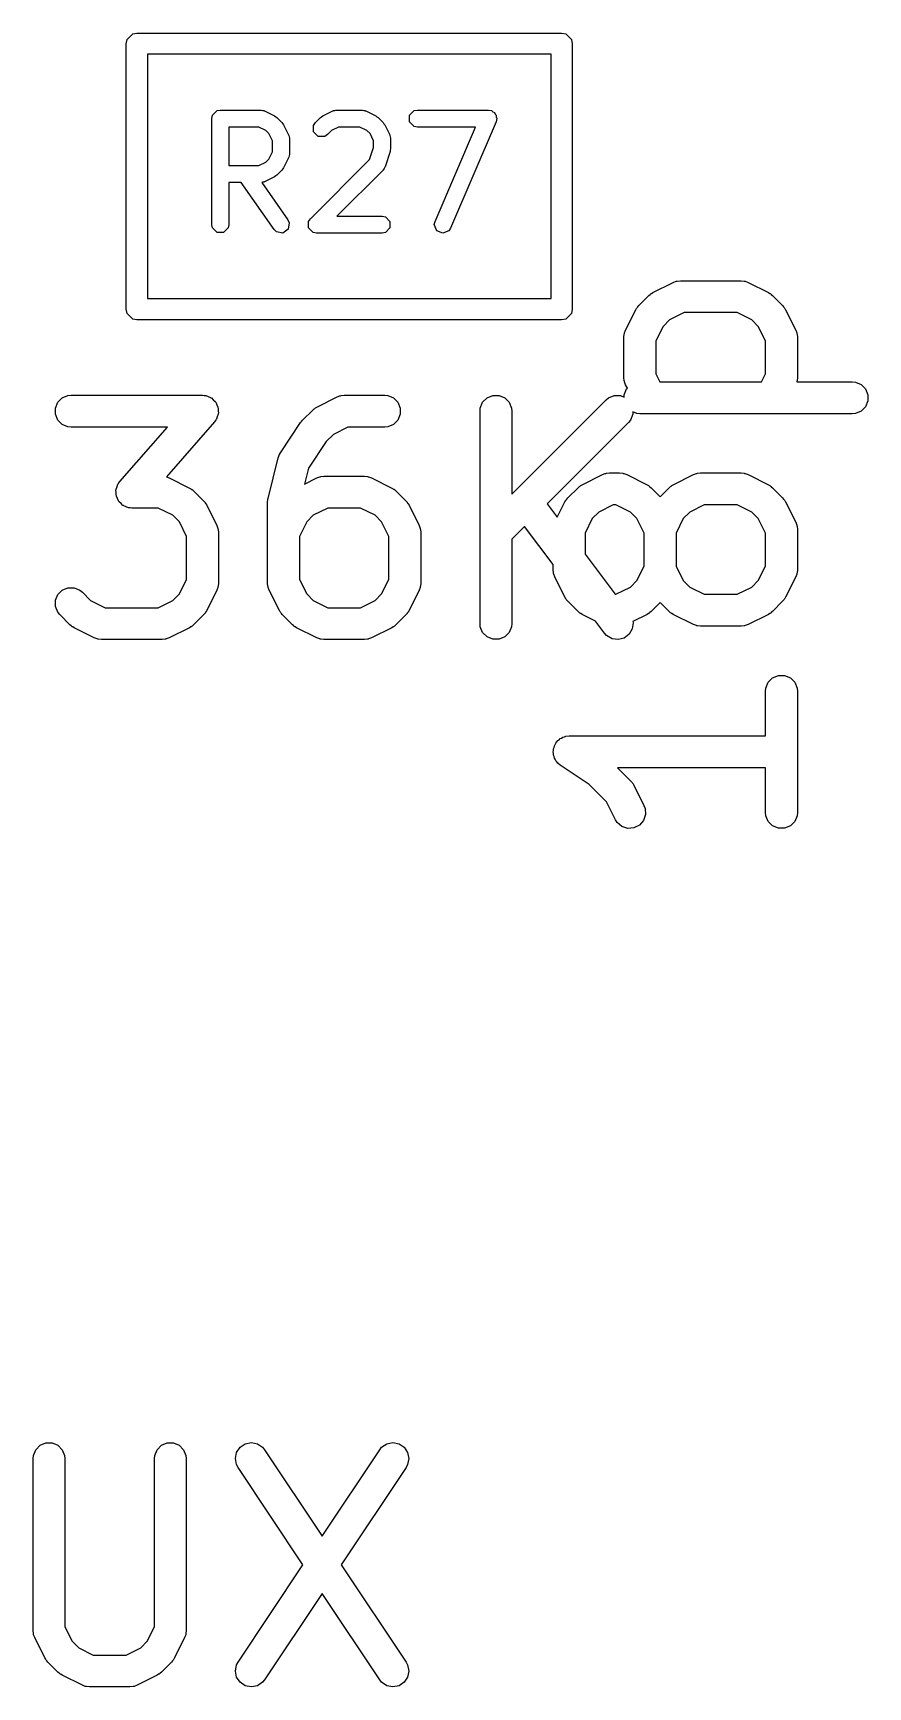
# Model space of a CAD drawing. Extents: x 0.58 to 7.69, y -5.21 to -0.56.
# Drawn here: x 2.3312 to 2.4859, y -2.1689 to -1.8624 of the extents above; entities that cross this region are included whole.
import ezdxf

# ---------------------------------------------------------------- set-up
doc = ezdxf.new("R2010")
doc.units = 0
doc.header["$MEASUREMENT"] = 0
doc.layers.add('BLACK', color=7, linetype='CONTINUOUS')

msp = doc.modelspace()

# ---------------------------------------------------------------- linework, layer by layer
at = {"layer": 'BLACK', "linetype": 'CONTINUOUS'}
for p, q in [((2.34858, -1.86362), (2.34964, -1.86255)), ((2.34964, -1.86255), (2.35039, -1.8624)), ((2.35039, -1.8624), (2.42913, -1.8624)), ((2.42913, -1.8624), (2.42989, -1.86255)), ((2.42989, -1.86255), (2.43095, -1.86362)), ((2.34843, -1.86437), (2.34858, -1.86362)), ((2.34843, -1.91358), (2.34843, -1.86437)), ((2.35236, -1.86634), (2.35236, -1.91161)), ((2.42717, -1.86634), (2.35236, -1.86634)), ((2.42717, -1.91161), (2.42717, -1.86634)), ((2.43095, -1.86362), (2.4311, -1.86437)), ((2.4311, -1.86437), (2.4311, -1.91358)), ((2.36429, -1.87823), (2.36441, -1.87763)), ((2.36429, -1.89792), (2.36429, -1.87823)), ((2.36441, -1.87763), (2.36526, -1.87678)), ((2.36526, -1.87678), (2.36586, -1.87666)), ((2.36586, -1.87666), (2.37336, -1.87666)), ((2.37336, -1.87666), (2.37344, -1.87667)), ((2.37344, -1.87667), (2.37347, -1.87666)), ((2.37347, -1.87666), (2.37371, -1.87673)), ((2.37371, -1.87673), (2.37396, -1.87678)), ((2.37396, -1.87678), (2.37399, -1.8768)), ((2.37399, -1.8768), (2.37406, -1.87683)), ((2.37406, -1.87683), (2.37594, -1.87776)), ((2.37594, -1.87776), (2.37614, -1.87792)), ((2.37614, -1.87792), (2.37635, -1.87806)), ((2.37635, -1.87806), (2.37729, -1.879)), ((2.38349, -1.879), (2.38443, -1.87806)), ((2.38443, -1.87806), (2.38464, -1.87792)), ((2.38464, -1.87792), (2.38484, -1.87776)), ((2.38484, -1.87776), (2.38672, -1.87683)), ((2.38672, -1.87683), (2.38679, -1.8768)), ((2.38679, -1.8768), (2.38682, -1.87678)), ((2.38682, -1.87678), (2.38707, -1.87673)), ((2.38707, -1.87673), (2.38731, -1.87666)), ((2.38731, -1.87666), (2.38734, -1.87667)), ((2.38734, -1.87667), (2.38742, -1.87666)), ((2.38742, -1.87666), (2.39211, -1.87666)), ((2.39211, -1.87666), (2.39218, -1.87667)), ((2.39218, -1.87667), (2.39222, -1.87666)), ((2.39222, -1.87666), (2.39246, -1.87673)), ((2.39246, -1.87673), (2.39271, -1.87678)), ((2.39271, -1.87678), (2.39274, -1.8768)), ((2.39274, -1.8768), (2.39281, -1.87683)), ((2.39281, -1.87683), (2.39469, -1.87776)), ((2.39469, -1.87776), (2.39489, -1.87792)), ((2.39489, -1.87792), (2.3951, -1.87806)), ((2.3951, -1.87806), (2.39603, -1.879)), ((2.40096, -1.87763), (2.40182, -1.87678)), ((2.40096, -1.87884), (2.40096, -1.87763)), ((2.40182, -1.87678), (2.40242, -1.87666)), ((2.40242, -1.87666), (2.41554, -1.87666)), ((2.41554, -1.87666), (2.41555, -1.87666)), ((2.41555, -1.87666), (2.41556, -1.87666)), ((2.41556, -1.87666), (2.41558, -1.87667)), ((2.41558, -1.87667), (2.41614, -1.87678)), ((2.41614, -1.87678), (2.41637, -1.87701)), ((2.41637, -1.87701), (2.41667, -1.87713)), ((2.41667, -1.87713), (2.41678, -1.87742)), ((2.41678, -1.87742), (2.417, -1.87763)), ((2.417, -1.87763), (2.417, -1.87795)), ((2.417, -1.87795), (2.41712, -1.87825)), ((2.41712, -1.87825), (2.417, -1.87882)), ((2.37299, -1.87981), (2.36744, -1.87981)), ((2.36744, -1.87981), (2.36744, -1.88697)), ((2.3743, -1.88047), (2.37299, -1.87981)), ((2.37488, -1.88104), (2.3743, -1.88047)), ((2.37553, -1.88236), (2.37488, -1.88104)), ((2.37729, -1.879), (2.37743, -1.87921)), ((2.37743, -1.87921), (2.37758, -1.8794)), ((2.37758, -1.8794), (2.37852, -1.88128)), ((2.37852, -1.88128), (2.37854, -1.88136)), ((2.37854, -1.88136), (2.37856, -1.88138)), ((2.37856, -1.88138), (2.37861, -1.88163)), ((2.37861, -1.88163), (2.37868, -1.88187)), ((2.38315, -1.87951), (2.38349, -1.879)), ((2.38315, -1.88071), (2.38315, -1.87951)), ((2.38401, -1.88156), (2.38315, -1.88071)), ((2.38521, -1.88156), (2.38401, -1.88156)), ((2.38572, -1.88122), (2.38521, -1.88156)), ((2.38648, -1.88047), (2.38572, -1.88122)), ((2.38779, -1.87981), (2.38648, -1.88047)), ((2.39174, -1.87981), (2.38779, -1.87981)), ((2.39305, -1.88047), (2.39174, -1.87981)), ((2.39363, -1.88104), (2.39305, -1.88047)), ((2.39428, -1.88236), (2.39363, -1.88104)), ((2.39603, -1.879), (2.39617, -1.87921)), ((2.39617, -1.87921), (2.39633, -1.8794)), ((2.39633, -1.8794), (2.39727, -1.88128)), ((2.39727, -1.88128), (2.39729, -1.88136)), ((2.39729, -1.88136), (2.39731, -1.88138)), ((2.39731, -1.88138), (2.39736, -1.88163)), ((2.39736, -1.88163), (2.39743, -1.88187)), ((2.40182, -1.87969), (2.40096, -1.87884)), ((2.40242, -1.87981), (2.40182, -1.87969)), ((2.41315, -1.87981), (2.40242, -1.87981)), ((2.40566, -1.8973), (2.41315, -1.87981)), ((2.41699, -1.87885), (2.40855, -1.89854)), ((2.417, -1.87884), (2.41699, -1.87884)), ((2.41699, -1.87884), (2.41699, -1.87885)), ((2.417, -1.87882), (2.417, -1.87884)), ((2.37488, -1.88574), (2.37553, -1.88442)), ((2.37553, -1.88442), (2.37553, -1.88236)), ((2.37868, -1.88187), (2.37867, -1.88191)), ((2.37867, -1.88191), (2.37868, -1.88198)), ((2.37868, -1.8848), (2.37867, -1.88487)), ((2.37867, -1.88487), (2.37868, -1.88491)), ((2.37868, -1.88198), (2.37868, -1.8848)), ((2.39354, -1.88582), (2.39428, -1.8836)), ((2.39428, -1.8836), (2.39428, -1.88236)), ((2.39735, -1.88436), (2.39641, -1.88717)), ((2.39738, -1.88411), (2.39735, -1.88436)), ((2.39743, -1.88386), (2.39738, -1.88411)), ((2.39743, -1.88187), (2.39742, -1.88191)), ((2.39742, -1.88191), (2.39743, -1.88198)), ((2.39743, -1.88198), (2.39743, -1.88386)), ((2.36744, -1.88697), (2.37299, -1.88697)), ((2.37299, -1.88697), (2.3743, -1.88631)), ((2.3743, -1.88631), (2.37488, -1.88574)), ((2.37729, -1.88778), (2.37635, -1.88872)), ((2.37743, -1.88757), (2.37729, -1.88778)), ((2.37758, -1.88737), (2.37743, -1.88757)), ((2.37852, -1.8855), (2.37758, -1.88737)), ((2.37854, -1.88542), (2.37852, -1.8855)), ((2.37856, -1.8854), (2.37854, -1.88542)), ((2.37861, -1.88515), (2.37856, -1.8854)), ((2.37868, -1.88491), (2.37861, -1.88515)), ((2.38256, -1.89681), (2.39354, -1.88582)), ((2.39603, -1.88778), (2.38747, -1.89634)), ((2.39608, -1.88772), (2.39603, -1.88778)), ((2.39611, -1.8877), (2.39608, -1.88772)), ((2.39623, -1.88748), (2.39611, -1.8877)), ((2.39637, -1.88727), (2.39623, -1.88748)), ((2.39641, -1.88717), (2.39637, -1.88724)), ((2.39637, -1.88724), (2.39637, -1.88727)), ((2.36973, -1.89012), (2.36744, -1.89012)), ((2.36744, -1.89012), (2.36744, -1.89792)), ((2.37582, -1.89882), (2.36973, -1.89012)), ((2.37371, -1.89005), (2.37355, -1.89009)), ((2.37355, -1.89009), (2.3784, -1.89702)), ((2.37396, -1.89), (2.37371, -1.89005)), ((2.37399, -1.88997), (2.37396, -1.89)), ((2.37406, -1.88995), (2.37399, -1.88997)), ((2.37594, -1.88902), (2.37406, -1.88995)), ((2.37614, -1.88886), (2.37594, -1.88902)), ((2.37635, -1.88872), (2.37614, -1.88886)), ((2.3784, -1.89702), (2.37865, -1.89758)), ((2.38222, -1.89732), (2.38256, -1.89681)), ((2.38747, -1.89634), (2.39586, -1.89634)), ((2.39586, -1.89634), (2.39646, -1.89646)), ((2.39646, -1.89646), (2.39731, -1.89732)), ((2.36441, -1.89852), (2.36429, -1.89792)), ((2.36526, -1.89937), (2.36441, -1.89852)), ((2.36646, -1.89937), (2.36526, -1.89937)), ((2.36732, -1.89852), (2.36646, -1.89937)), ((2.36744, -1.89792), (2.36732, -1.89852)), ((2.37626, -1.89925), (2.37582, -1.89882)), ((2.37745, -1.89946), (2.37626, -1.89925)), ((2.37844, -1.89877), (2.37745, -1.89946)), ((2.37865, -1.89758), (2.37844, -1.89877)), ((2.38222, -1.89852), (2.38222, -1.89732)), ((2.38307, -1.89937), (2.38222, -1.89852)), ((2.38367, -1.89949), (2.38307, -1.89937)), ((2.39586, -1.89949), (2.38367, -1.89949)), ((2.39646, -1.89937), (2.39586, -1.89949)), ((2.39731, -1.89852), (2.39646, -1.89937)), ((2.39731, -1.89732), (2.39731, -1.89852)), ((2.40553, -1.8979), (2.40566, -1.8973)), ((2.40598, -1.89902), (2.40553, -1.8979)), ((2.40709, -1.89949), (2.40598, -1.89902)), ((2.40821, -1.89905), (2.40709, -1.89949)), ((2.40855, -1.89854), (2.40821, -1.89905)), ((2.44606, -1.91048), (2.44981, -1.90861)), ((2.44981, -1.90861), (2.45035, -1.9084)), ((2.45035, -1.9084), (2.45045, -1.90839)), ((2.45045, -1.90839), (2.45055, -1.90835)), ((2.45055, -1.90835), (2.45113, -1.9083)), ((2.45113, -1.9083), (2.46238, -1.9083)), ((2.46238, -1.9083), (2.46295, -1.90835)), ((2.46295, -1.90835), (2.46305, -1.90839)), ((2.46305, -1.90839), (2.46316, -1.9084)), ((2.46316, -1.9084), (2.4637, -1.90861)), ((2.4637, -1.90861), (2.46745, -1.91048)), ((2.35236, -1.91161), (2.42717, -1.91161)), ((2.44341, -1.91291), (2.44529, -1.91104)), ((2.44529, -1.91104), (2.44552, -1.91085)), ((2.44552, -1.91085), (2.44557, -1.91079)), ((2.44557, -1.91079), (2.44566, -1.91073)), ((2.44566, -1.91073), (2.44574, -1.91067)), ((2.44574, -1.91067), (2.44581, -1.91064)), ((2.44581, -1.91064), (2.44606, -1.91048)), ((2.46745, -1.91048), (2.46769, -1.91064)), ((2.46769, -1.91064), (2.46777, -1.91067)), ((2.46777, -1.91067), (2.46785, -1.91073)), ((2.46785, -1.91073), (2.46794, -1.91079)), ((2.46794, -1.91079), (2.46799, -1.91085)), ((2.46799, -1.91085), (2.46821, -1.91104)), ((2.46821, -1.91104), (2.47009, -1.91291)), ((2.34858, -1.91434), (2.34843, -1.91358)), ((2.34964, -1.9154), (2.34858, -1.91434)), ((2.35039, -1.91555), (2.34964, -1.9154)), ((2.42913, -1.91555), (2.35039, -1.91555)), ((2.42989, -1.9154), (2.42913, -1.91555)), ((2.43095, -1.91434), (2.42989, -1.9154)), ((2.4311, -1.91358), (2.43095, -1.91434)), ((2.44099, -1.91743), (2.44286, -1.91368)), ((2.44286, -1.91368), (2.44302, -1.91343)), ((2.44302, -1.91343), (2.44305, -1.91336)), ((2.44305, -1.91336), (2.44311, -1.91328)), ((2.44311, -1.91328), (2.44317, -1.91319)), ((2.44317, -1.91319), (2.44323, -1.91314)), ((2.44323, -1.91314), (2.44341, -1.91291)), ((2.44913, -1.91555), (2.44793, -1.91675)), ((2.45182, -1.9142), (2.44913, -1.91555)), ((2.46168, -1.9142), (2.45182, -1.9142)), ((2.46438, -1.91555), (2.46168, -1.9142)), ((2.46557, -1.91675), (2.46438, -1.91555)), ((2.47009, -1.91291), (2.47027, -1.91314)), ((2.47027, -1.91314), (2.47033, -1.91319)), ((2.47033, -1.91319), (2.47039, -1.91328)), ((2.47039, -1.91328), (2.47046, -1.91336)), ((2.47046, -1.91336), (2.47048, -1.91343)), ((2.47048, -1.91343), (2.47064, -1.91368)), ((2.47064, -1.91368), (2.47252, -1.91743)), ((2.44068, -1.91875), (2.44073, -1.91817)), ((2.44073, -1.91817), (2.44077, -1.91807)), ((2.44077, -1.91807), (2.44078, -1.91797)), ((2.44078, -1.91797), (2.44099, -1.91743)), ((2.44793, -1.91675), (2.44658, -1.91944)), ((2.46692, -1.91944), (2.46557, -1.91675)), ((2.47252, -1.91743), (2.47272, -1.91797)), ((2.47272, -1.91797), (2.47273, -1.91807)), ((2.47273, -1.91807), (2.47277, -1.91817)), ((2.47277, -1.91817), (2.47283, -1.91875)), ((2.44068, -1.92625), (2.44068, -1.91875)), ((2.44658, -1.91944), (2.44658, -1.92555)), ((2.46692, -1.92555), (2.46692, -1.91944)), ((2.47283, -1.91875), (2.47283, -1.92625)), ((2.44073, -1.92682), (2.44068, -1.92625)), ((2.44077, -1.92692), (2.44073, -1.92682)), ((2.44078, -1.92703), (2.44077, -1.92692)), ((2.44099, -1.92757), (2.44078, -1.92703)), ((2.44131, -1.92822), (2.44099, -1.92757)), ((2.44658, -1.92555), (2.44733, -1.92704)), ((2.44733, -1.92704), (2.46618, -1.92704)), ((2.46618, -1.92704), (2.46692, -1.92555)), ((2.47273, -1.92692), (2.47272, -1.92703)), ((2.47272, -1.92703), (2.47272, -1.92704)), ((2.47272, -1.92704), (2.483, -1.92704)), ((2.47277, -1.92682), (2.47273, -1.92692)), ((2.47283, -1.92625), (2.47277, -1.92682)), ((2.483, -1.92704), (2.48357, -1.9271)), ((2.48357, -1.9271), (2.48464, -1.92754)), ((2.48464, -1.92754), (2.48545, -1.92836)), ((2.33531, -1.9319), (2.33575, -1.93083)), ((2.33575, -1.93083), (2.33657, -1.93002)), ((2.33657, -1.93002), (2.33763, -1.92958)), ((2.33763, -1.92958), (2.33821, -1.92952)), ((2.33821, -1.92952), (2.36258, -1.92952)), ((2.36258, -1.92952), (2.36288, -1.92955)), ((2.36288, -1.92955), (2.36296, -1.92955)), ((2.36296, -1.92955), (2.36302, -1.92956)), ((2.36302, -1.92956), (2.36316, -1.92958)), ((2.36316, -1.92958), (2.3636, -1.92976)), ((2.3636, -1.92976), (2.36405, -1.92991)), ((2.36405, -1.92991), (2.36413, -1.92998)), ((2.36413, -1.92998), (2.36422, -1.93002)), ((2.36422, -1.93002), (2.36456, -1.93036)), ((2.36456, -1.93036), (2.36492, -1.93067)), ((2.36492, -1.93067), (2.36496, -1.93076)), ((2.36496, -1.93076), (2.36503, -1.93083)), ((2.36503, -1.93083), (2.36522, -1.93128)), ((2.38376, -1.93171), (2.38751, -1.92983)), ((2.38751, -1.92983), (2.38805, -1.92963)), ((2.38805, -1.92963), (2.38815, -1.92962)), ((2.38815, -1.92962), (2.38825, -1.92958)), ((2.38825, -1.92958), (2.38883, -1.92952)), ((2.38883, -1.92952), (2.39633, -1.92952)), ((2.39633, -1.92952), (2.3969, -1.92958)), ((2.3969, -1.92958), (2.39797, -1.93002)), ((2.39797, -1.93002), (2.39878, -1.93083)), ((2.39878, -1.93083), (2.39922, -1.9319)), ((2.41405, -1.9319), (2.41449, -1.93083)), ((2.41449, -1.93083), (2.41531, -1.93002)), ((2.41531, -1.93002), (2.41637, -1.92958)), ((2.41637, -1.92958), (2.41752, -1.92958)), ((2.41752, -1.92958), (2.41859, -1.93002)), ((2.41859, -1.93002), (2.4194, -1.93083)), ((2.4194, -1.93083), (2.41984, -1.9319)), ((2.4199, -1.94784), (2.43736, -1.93039)), ((2.43736, -1.93039), (2.4378, -1.93002)), ((2.4378, -1.93002), (2.43887, -1.92958)), ((2.43887, -1.92958), (2.44002, -1.92958)), ((2.44002, -1.92958), (2.44073, -1.92987)), ((2.44073, -1.92942), (2.44117, -1.92836)), ((2.44073, -1.92987), (2.44073, -1.92942)), ((2.44117, -1.92836), (2.44131, -1.92822)), ((2.48545, -1.92836), (2.48589, -1.92942)), ((2.48589, -1.93057), (2.48545, -1.93164)), ((2.48589, -1.92942), (2.48589, -1.93057)), ((2.33531, -1.93305), (2.33531, -1.9319)), ((2.33575, -1.93411), (2.33531, -1.93305)), ((2.36529, -1.93349), (2.36514, -1.93395)), ((2.36522, -1.93128), (2.36543, -1.93171)), ((2.36548, -1.93305), (2.36529, -1.93349)), ((2.36543, -1.93171), (2.36544, -1.93181)), ((2.36544, -1.93181), (2.36548, -1.9319)), ((2.36548, -1.9319), (2.36548, -1.93238)), ((2.36548, -1.93238), (2.36551, -1.93286)), ((2.36551, -1.93286), (2.36548, -1.93295)), ((2.36548, -1.93295), (2.36548, -1.93305)), ((2.38111, -1.93413), (2.38299, -1.93226)), ((2.38299, -1.93226), (2.38322, -1.93207)), ((2.38322, -1.93207), (2.38327, -1.93202)), ((2.38327, -1.93202), (2.38336, -1.93196)), ((2.38336, -1.93196), (2.38344, -1.93189)), ((2.38344, -1.93189), (2.38351, -1.93186)), ((2.38351, -1.93186), (2.38376, -1.93171)), ((2.39922, -1.93305), (2.39878, -1.93411)), ((2.39922, -1.9319), (2.39922, -1.93305)), ((2.414, -1.93247), (2.41405, -1.9319)), ((2.414, -1.97184), (2.414, -1.93247)), ((2.41984, -1.9319), (2.4199, -1.93247)), ((2.4199, -1.93247), (2.4199, -1.94784)), ((2.44234, -1.93305), (2.4419, -1.93411)), ((2.44305, -1.93289), (2.44234, -1.9326)), ((2.44234, -1.9326), (2.44234, -1.93305)), ((2.44363, -1.93295), (2.44305, -1.93289)), ((2.483, -1.93295), (2.44363, -1.93295)), ((2.48357, -1.93289), (2.483, -1.93295)), ((2.48464, -1.93245), (2.48357, -1.93289)), ((2.48545, -1.93164), (2.48464, -1.93245)), ((2.33657, -1.93493), (2.33575, -1.93411)), ((2.33763, -1.93537), (2.33657, -1.93493)), ((2.33821, -1.93543), (2.33763, -1.93537)), ((2.35607, -1.93543), (2.33821, -1.93543)), ((2.34723, -1.94553), (2.35607, -1.93543)), ((2.3648, -1.93442), (2.35587, -1.94463)), ((2.36498, -1.93417), (2.3648, -1.93442)), ((2.36503, -1.93411), (2.36498, -1.93417)), ((2.36506, -1.93406), (2.36503, -1.93411)), ((2.36514, -1.93395), (2.36506, -1.93406)), ((2.377, -1.94021), (2.38075, -1.93458)), ((2.38075, -1.93458), (2.38092, -1.93437)), ((2.38075, -1.93458), (2.38075, -1.93458)), ((2.38075, -1.93458), (2.38075, -1.93458)), ((2.38092, -1.93437), (2.38111, -1.93414)), ((2.38111, -1.93414), (2.38111, -1.93413)), ((2.38111, -1.93414), (2.38111, -1.93414)), ((2.38683, -1.93677), (2.3855, -1.9381)), ((2.38952, -1.93543), (2.38683, -1.93677)), ((2.39633, -1.93543), (2.38952, -1.93543)), ((2.3969, -1.93537), (2.39633, -1.93543)), ((2.39797, -1.93493), (2.3969, -1.93537)), ((2.39878, -1.93411), (2.39797, -1.93493)), ((2.44153, -1.93456), (2.42647, -1.94962)), ((2.4419, -1.93411), (2.44153, -1.93456)), ((2.3855, -1.9381), (2.38219, -1.94306)), ((2.37471, -1.94863), (2.37659, -1.94113)), ((2.37659, -1.94113), (2.37671, -1.94079)), ((2.37671, -1.94079), (2.37672, -1.94072)), ((2.37672, -1.94072), (2.37676, -1.94066)), ((2.37676, -1.94066), (2.37678, -1.94059)), ((2.37678, -1.94059), (2.37683, -1.94053)), ((2.37683, -1.94053), (2.377, -1.94021)), ((2.38219, -1.94306), (2.38146, -1.94598)), ((2.34674, -1.94645), (2.3469, -1.946)), ((2.3469, -1.946), (2.34698, -1.94588)), ((2.34698, -1.94588), (2.347, -1.94583)), ((2.347, -1.94583), (2.34706, -1.94578)), ((2.34706, -1.94578), (2.34723, -1.94553)), ((2.35587, -1.94463), (2.3564, -1.94483)), ((2.3564, -1.94483), (2.36015, -1.94671)), ((2.38146, -1.94598), (2.38376, -1.94483)), ((2.38376, -1.94483), (2.3843, -1.94462)), ((2.3843, -1.94462), (2.3844, -1.94462)), ((2.3844, -1.94462), (2.3845, -1.94458)), ((2.3845, -1.94458), (2.38508, -1.94452)), ((2.38508, -1.94452), (2.39258, -1.94452)), ((2.39258, -1.94452), (2.39315, -1.94458)), ((2.39315, -1.94458), (2.39325, -1.94462)), ((2.39325, -1.94462), (2.39336, -1.94462)), ((2.39336, -1.94462), (2.3939, -1.94483)), ((2.3939, -1.94483), (2.39765, -1.94671)), ((2.43269, -1.94626), (2.43293, -1.9461)), ((2.43293, -1.9461), (2.43668, -1.94423)), ((2.43668, -1.94423), (2.43722, -1.94402)), ((2.43722, -1.94402), (2.43733, -1.94401)), ((2.43733, -1.94401), (2.43743, -1.94397)), ((2.43743, -1.94397), (2.438, -1.94392)), ((2.438, -1.94392), (2.43988, -1.94392)), ((2.43988, -1.94392), (2.44045, -1.94397)), ((2.44045, -1.94397), (2.44055, -1.94401)), ((2.44055, -1.94401), (2.44066, -1.94402)), ((2.44066, -1.94402), (2.4412, -1.94423)), ((2.4412, -1.94423), (2.44495, -1.9461)), ((2.44495, -1.9461), (2.4452, -1.94626)), ((2.44956, -1.94626), (2.44981, -1.9461)), ((2.44981, -1.9461), (2.45356, -1.94423)), ((2.45356, -1.94423), (2.4541, -1.94402)), ((2.4541, -1.94402), (2.4542, -1.94401)), ((2.4542, -1.94401), (2.4543, -1.94397)), ((2.4543, -1.94397), (2.45488, -1.94392)), ((2.45488, -1.94392), (2.46238, -1.94392)), ((2.46238, -1.94392), (2.46295, -1.94397)), ((2.46295, -1.94397), (2.46305, -1.94401)), ((2.46305, -1.94401), (2.46316, -1.94402)), ((2.46316, -1.94402), (2.4637, -1.94423)), ((2.4637, -1.94423), (2.46745, -1.9461)), ((2.46745, -1.9461), (2.46769, -1.94626)), ((2.34653, -1.94709), (2.34656, -1.94699)), ((2.34656, -1.94757), (2.34653, -1.94709)), ((2.34656, -1.9469), (2.34674, -1.94645)), ((2.34656, -1.94699), (2.34656, -1.9469)), ((2.34656, -1.94805), (2.34656, -1.94757)), ((2.3466, -1.94814), (2.34656, -1.94805)), ((2.3466, -1.94824), (2.3466, -1.94814)), ((2.34682, -1.94867), (2.3466, -1.94824)), ((2.347, -1.94911), (2.34682, -1.94867)), ((2.34707, -1.94918), (2.347, -1.94911)), ((2.34712, -1.94927), (2.34707, -1.94918)), ((2.36015, -1.94671), (2.3604, -1.94686)), ((2.3604, -1.94686), (2.36047, -1.94689)), ((2.36047, -1.94689), (2.36055, -1.94696)), ((2.36055, -1.94696), (2.36064, -1.94701)), ((2.36064, -1.94701), (2.36069, -1.94707)), ((2.36069, -1.94707), (2.36092, -1.94726)), ((2.36092, -1.94726), (2.36279, -1.94913)), ((2.36279, -1.94913), (2.36298, -1.94936)), ((2.37463, -1.9492), (2.37466, -1.94899)), ((2.37463, -1.94925), (2.37463, -1.9492)), ((2.37463, -1.94935), (2.37463, -1.94925)), ((2.37466, -1.94899), (2.37468, -1.94877)), ((2.37468, -1.94877), (2.3747, -1.94873)), ((2.3747, -1.94873), (2.37471, -1.94863)), ((2.39765, -1.94671), (2.39789, -1.94686)), ((2.39789, -1.94686), (2.39797, -1.94689)), ((2.39797, -1.94689), (2.39805, -1.94696)), ((2.39805, -1.94696), (2.39814, -1.94701)), ((2.39814, -1.94701), (2.39819, -1.94707)), ((2.39819, -1.94707), (2.39841, -1.94726)), ((2.39841, -1.94726), (2.40029, -1.94913)), ((2.40029, -1.94913), (2.40047, -1.94936)), ((2.42974, -1.9493), (2.42989, -1.94905)), ((2.42989, -1.94905), (2.42992, -1.94898)), ((2.42992, -1.94898), (2.42999, -1.9489)), ((2.42999, -1.9489), (2.43005, -1.94881)), ((2.43005, -1.94881), (2.43011, -1.94876)), ((2.43011, -1.94876), (2.43029, -1.94853)), ((2.43029, -1.94853), (2.43217, -1.94666)), ((2.43217, -1.94666), (2.43239, -1.94647)), ((2.43239, -1.94647), (2.43244, -1.94641)), ((2.43244, -1.94641), (2.43253, -1.94636)), ((2.43253, -1.94636), (2.43261, -1.94629)), ((2.43261, -1.94629), (2.43269, -1.94626)), ((2.4452, -1.94626), (2.44527, -1.94629)), ((2.44527, -1.94629), (2.44535, -1.94636)), ((2.44535, -1.94636), (2.44544, -1.94641)), ((2.44544, -1.94641), (2.44549, -1.94647)), ((2.44549, -1.94647), (2.44572, -1.94666)), ((2.44572, -1.94666), (2.44738, -1.94832)), ((2.44738, -1.94832), (2.44904, -1.94666)), ((2.44904, -1.94666), (2.44927, -1.94647)), ((2.44927, -1.94647), (2.44932, -1.94641)), ((2.44932, -1.94641), (2.44941, -1.94636)), ((2.44941, -1.94636), (2.44949, -1.94629)), ((2.44949, -1.94629), (2.44956, -1.94626)), ((2.46769, -1.94626), (2.46777, -1.94629)), ((2.46777, -1.94629), (2.46785, -1.94636)), ((2.46785, -1.94636), (2.46794, -1.94641)), ((2.46794, -1.94641), (2.46799, -1.94647)), ((2.46799, -1.94647), (2.46821, -1.94666)), ((2.46821, -1.94666), (2.47009, -1.94853)), ((2.47009, -1.94853), (2.47027, -1.94876)), ((2.47027, -1.94876), (2.47033, -1.94881)), ((2.47033, -1.94881), (2.47039, -1.9489)), ((2.47039, -1.9489), (2.47046, -1.94898)), ((2.47046, -1.94898), (2.47048, -1.94905)), ((2.47048, -1.94905), (2.47064, -1.9493)), ((2.34748, -1.94959), (2.34712, -1.94927)), ((2.34782, -1.94993), (2.34748, -1.94959)), ((2.34791, -1.94996), (2.34782, -1.94993)), ((2.34798, -1.95003), (2.34791, -1.94996)), ((2.34844, -1.95018), (2.34798, -1.95003)), ((2.34888, -1.95037), (2.34844, -1.95018)), ((2.34902, -1.95038), (2.34888, -1.95037)), ((2.34907, -1.9504), (2.34902, -1.95038)), ((2.34915, -1.95039), (2.34907, -1.9504)), ((2.34946, -1.95042), (2.34915, -1.95039)), ((2.35438, -1.95042), (2.34946, -1.95042)), ((2.35708, -1.95177), (2.35438, -1.95042)), ((2.35828, -1.95297), (2.35708, -1.95177)), ((2.36298, -1.94936), (2.36304, -1.94941)), ((2.36304, -1.94941), (2.36309, -1.9495)), ((2.36309, -1.9495), (2.36316, -1.94958)), ((2.36316, -1.94958), (2.36319, -1.94965)), ((2.36319, -1.94965), (2.36335, -1.9499)), ((2.36335, -1.9499), (2.36522, -1.95365)), ((2.37463, -1.96434), (2.37463, -1.94935)), ((2.38308, -1.95177), (2.38188, -1.95297)), ((2.38577, -1.95042), (2.38308, -1.95177)), ((2.39188, -1.95042), (2.38577, -1.95042)), ((2.39458, -1.95177), (2.39188, -1.95042)), ((2.39577, -1.95297), (2.39458, -1.95177)), ((2.40047, -1.94936), (2.40053, -1.94941)), ((2.40053, -1.94941), (2.40059, -1.9495)), ((2.40059, -1.9495), (2.40066, -1.94958)), ((2.40066, -1.94958), (2.40069, -1.94965)), ((2.40069, -1.94965), (2.40084, -1.9499)), ((2.40084, -1.9499), (2.40272, -1.95365)), ((2.42647, -1.94962), (2.42833, -1.95211)), ((2.42833, -1.95211), (2.42974, -1.9493)), ((2.436, -1.95117), (2.43481, -1.95237)), ((2.4387, -1.94982), (2.436, -1.95117)), ((2.43918, -1.94982), (2.4387, -1.94982)), ((2.44188, -1.95117), (2.43918, -1.94982)), ((2.44308, -1.95237), (2.44188, -1.95117)), ((2.45288, -1.95117), (2.45168, -1.95237)), ((2.45557, -1.94982), (2.45288, -1.95117)), ((2.46168, -1.94982), (2.45557, -1.94982)), ((2.46438, -1.95117), (2.46168, -1.94982)), ((2.46557, -1.95237), (2.46438, -1.95117)), ((2.47064, -1.9493), (2.47252, -1.95305)), ((2.35963, -1.95567), (2.35828, -1.95297)), ((2.36522, -1.95365), (2.36543, -1.95419)), ((2.36543, -1.95419), (2.36544, -1.9543)), ((2.36544, -1.9543), (2.36548, -1.95439)), ((2.36548, -1.95439), (2.36553, -1.95497)), ((2.36553, -1.95497), (2.36553, -1.96434)), ((2.38188, -1.95297), (2.38053, -1.95567)), ((2.39712, -1.95567), (2.39577, -1.95297)), ((2.40272, -1.95365), (2.40292, -1.95419)), ((2.40292, -1.95419), (2.40293, -1.9543)), ((2.40293, -1.9543), (2.40297, -1.95439)), ((2.40297, -1.95439), (2.40303, -1.95497)), ((2.40303, -1.95497), (2.40303, -1.96434)), ((2.42225, -1.95384), (2.4199, -1.95619)), ((2.42755, -1.96091), (2.42225, -1.95384)), ((2.43481, -1.95237), (2.43346, -1.95507)), ((2.43346, -1.95507), (2.43346, -1.95894)), ((2.44442, -1.95507), (2.44308, -1.95237)), ((2.44442, -1.96117), (2.44442, -1.95507)), ((2.45168, -1.95237), (2.45033, -1.95507)), ((2.45033, -1.95507), (2.45033, -1.96117)), ((2.46692, -1.95507), (2.46557, -1.95237)), ((2.46692, -1.96117), (2.46692, -1.95507)), ((2.47252, -1.95305), (2.47272, -1.95359)), ((2.47272, -1.95359), (2.47273, -1.95369)), ((2.47273, -1.95369), (2.47277, -1.95379)), ((2.47277, -1.95379), (2.47283, -1.95437)), ((2.47283, -1.95437), (2.47283, -1.96187)), ((2.35963, -1.96365), (2.35963, -1.95567)), ((2.38053, -1.95567), (2.38053, -1.96365)), ((2.39712, -1.96365), (2.39712, -1.95567)), ((2.4199, -1.95619), (2.4199, -1.97184)), ((2.42755, -1.96187), (2.42755, -1.96091)), ((2.43346, -1.95894), (2.43906, -1.96641)), ((2.44308, -1.96387), (2.44442, -1.96117)), ((2.45033, -1.96117), (2.45168, -1.96387)), ((2.46557, -1.96387), (2.46692, -1.96117)), ((2.35828, -1.96634), (2.35963, -1.96365)), ((2.36553, -1.96434), (2.36548, -1.96492)), ((2.37468, -1.96492), (2.37463, -1.96434)), ((2.38053, -1.96365), (2.38188, -1.96634)), ((2.39577, -1.96634), (2.39712, -1.96365)), ((2.40303, -1.96434), (2.40297, -1.96492)), ((2.42761, -1.96244), (2.42755, -1.96187)), ((2.42765, -1.96254), (2.42761, -1.96244)), ((2.42766, -1.96265), (2.42765, -1.96254)), ((2.42786, -1.96319), (2.42766, -1.96265)), ((2.42974, -1.96694), (2.42786, -1.96319)), ((2.44188, -1.96506), (2.44308, -1.96387)), ((2.45168, -1.96387), (2.45288, -1.96506)), ((2.46438, -1.96506), (2.46557, -1.96387)), ((2.47252, -1.96319), (2.47064, -1.96694)), ((2.47272, -1.96265), (2.47252, -1.96319)), ((2.47273, -1.96254), (2.47272, -1.96265)), ((2.47277, -1.96244), (2.47273, -1.96254)), ((2.47283, -1.96187), (2.47277, -1.96244)), ((2.33531, -1.96752), (2.33575, -1.96645)), ((2.33531, -1.96867), (2.33531, -1.96752)), ((2.33575, -1.96645), (2.33657, -1.96564)), ((2.33657, -1.96564), (2.33763, -1.9652)), ((2.33763, -1.9652), (2.33878, -1.9652)), ((2.33878, -1.9652), (2.33985, -1.96564)), ((2.33985, -1.96564), (2.3403, -1.96601)), ((2.3403, -1.96601), (2.34183, -1.96754)), ((2.34183, -1.96754), (2.34453, -1.96889)), ((2.35438, -1.96889), (2.35708, -1.96754)), ((2.35708, -1.96754), (2.35828, -1.96634)), ((2.36522, -1.96566), (2.36335, -1.96941)), ((2.36543, -1.96512), (2.36522, -1.96566)), ((2.36544, -1.96502), (2.36543, -1.96512)), ((2.36548, -1.96492), (2.36544, -1.96502)), ((2.37472, -1.96502), (2.37468, -1.96492)), ((2.37473, -1.96512), (2.37472, -1.96502)), ((2.37494, -1.96566), (2.37473, -1.96512)), ((2.37681, -1.96941), (2.37494, -1.96566)), ((2.38188, -1.96634), (2.38308, -1.96754)), ((2.38308, -1.96754), (2.38577, -1.96889)), ((2.39188, -1.96889), (2.39458, -1.96754)), ((2.39458, -1.96754), (2.39577, -1.96634)), ((2.40272, -1.96566), (2.40084, -1.96941)), ((2.40292, -1.96512), (2.40272, -1.96566)), ((2.40293, -1.96502), (2.40292, -1.96512)), ((2.40297, -1.96492), (2.40293, -1.96502)), ((2.42989, -1.96719), (2.42974, -1.96694)), ((2.42992, -1.96726), (2.42989, -1.96719)), ((2.42999, -1.96734), (2.42992, -1.96726)), ((2.43005, -1.96743), (2.42999, -1.96734)), ((2.43011, -1.96748), (2.43005, -1.96743)), ((2.43029, -1.9677), (2.43011, -1.96748)), ((2.43906, -1.96641), (2.43918, -1.96641)), ((2.43918, -1.96641), (2.44188, -1.96506)), ((2.45288, -1.96506), (2.45557, -1.96641)), ((2.45557, -1.96641), (2.46168, -1.96641)), ((2.46168, -1.96641), (2.46438, -1.96506)), ((2.47027, -1.96748), (2.47009, -1.9677)), ((2.47033, -1.96743), (2.47027, -1.96748)), ((2.47039, -1.96734), (2.47033, -1.96743)), ((2.47046, -1.96726), (2.47039, -1.96734)), ((2.47048, -1.96719), (2.47046, -1.96726)), ((2.47064, -1.96694), (2.47048, -1.96719)), ((2.33575, -1.96973), (2.33531, -1.96867)), ((2.33612, -1.97018), (2.33575, -1.96973)), ((2.33799, -1.97206), (2.33612, -1.97018)), ((2.34453, -1.96889), (2.35438, -1.96889)), ((2.36279, -1.97018), (2.36092, -1.97206)), ((2.36298, -1.96996), (2.36279, -1.97018)), ((2.36304, -1.9699), (2.36298, -1.96996)), ((2.36309, -1.96982), (2.36304, -1.9699)), ((2.36316, -1.96973), (2.36309, -1.96982)), ((2.36319, -1.96966), (2.36316, -1.96973)), ((2.36335, -1.96941), (2.36319, -1.96966)), ((2.37697, -1.96966), (2.37681, -1.96941)), ((2.377, -1.96973), (2.37697, -1.96966)), ((2.37706, -1.96982), (2.377, -1.96973)), ((2.37712, -1.9699), (2.37706, -1.96982)), ((2.37718, -1.96996), (2.37712, -1.9699)), ((2.37736, -1.97018), (2.37718, -1.96996)), ((2.37924, -1.97206), (2.37736, -1.97018)), ((2.38577, -1.96889), (2.39188, -1.96889)), ((2.40029, -1.97018), (2.39841, -1.97206)), ((2.40047, -1.96996), (2.40029, -1.97018)), ((2.40053, -1.9699), (2.40047, -1.96996)), ((2.40059, -1.96982), (2.40053, -1.9699)), ((2.40066, -1.96973), (2.40059, -1.96982)), ((2.40069, -1.96966), (2.40066, -1.96973)), ((2.40084, -1.96941), (2.40069, -1.96966)), ((2.43217, -1.96958), (2.43029, -1.9677)), ((2.43239, -1.96977), (2.43217, -1.96958)), ((2.43244, -1.96982), (2.43239, -1.96977)), ((2.43253, -1.96988), (2.43244, -1.96982)), ((2.43261, -1.96995), (2.43253, -1.96988)), ((2.43269, -1.96998), (2.43261, -1.96995)), ((2.43293, -1.97013), (2.43269, -1.96998)), ((2.43539, -1.97136), (2.43293, -1.97013)), ((2.44495, -1.97013), (2.44233, -1.97144)), ((2.4452, -1.96998), (2.44495, -1.97013)), ((2.44527, -1.96995), (2.4452, -1.96998)), ((2.44535, -1.96988), (2.44527, -1.96995)), ((2.44544, -1.96982), (2.44535, -1.96988)), ((2.44549, -1.96977), (2.44544, -1.96982)), ((2.44572, -1.96958), (2.44549, -1.96977)), ((2.44738, -1.96792), (2.44572, -1.96958)), ((2.44904, -1.96958), (2.44738, -1.96792)), ((2.44927, -1.96977), (2.44904, -1.96958)), ((2.44932, -1.96982), (2.44927, -1.96977)), ((2.44941, -1.96988), (2.44932, -1.96982)), ((2.44949, -1.96995), (2.44941, -1.96988)), ((2.44956, -1.96998), (2.44949, -1.96995)), ((2.44981, -1.97013), (2.44956, -1.96998)), ((2.45356, -1.97201), (2.44981, -1.97013)), ((2.46745, -1.97013), (2.4637, -1.97201)), ((2.46769, -1.96998), (2.46745, -1.97013)), ((2.46777, -1.96995), (2.46769, -1.96998)), ((2.46785, -1.96988), (2.46777, -1.96995)), ((2.46794, -1.96982), (2.46785, -1.96988)), ((2.46799, -1.96977), (2.46794, -1.96982)), ((2.46821, -1.96958), (2.46799, -1.96977)), ((2.47009, -1.9677), (2.46821, -1.96958)), ((2.33822, -1.97224), (2.33799, -1.97206)), ((2.33827, -1.9723), (2.33822, -1.97224)), ((2.33836, -1.97236), (2.33827, -1.9723)), ((2.33844, -1.97242), (2.33836, -1.97236)), ((2.33851, -1.97245), (2.33844, -1.97242)), ((2.33876, -1.97261), (2.33851, -1.97245)), ((2.34251, -1.97448), (2.33876, -1.97261)), ((2.36015, -1.97261), (2.3564, -1.97448)), ((2.3604, -1.97245), (2.36015, -1.97261)), ((2.36047, -1.97242), (2.3604, -1.97245)), ((2.36055, -1.97236), (2.36047, -1.97242)), ((2.36064, -1.9723), (2.36055, -1.97236)), ((2.36069, -1.97224), (2.36064, -1.9723)), ((2.36092, -1.97206), (2.36069, -1.97224)), ((2.37947, -1.97224), (2.37924, -1.97206)), ((2.37952, -1.9723), (2.37947, -1.97224)), ((2.37961, -1.97236), (2.37952, -1.9723)), ((2.37969, -1.97242), (2.37961, -1.97236)), ((2.37976, -1.97245), (2.37969, -1.97242)), ((2.38001, -1.97261), (2.37976, -1.97245)), ((2.38376, -1.97448), (2.38001, -1.97261)), ((2.39765, -1.97261), (2.3939, -1.97448)), ((2.39789, -1.97245), (2.39765, -1.97261)), ((2.39797, -1.97242), (2.39789, -1.97245)), ((2.39805, -1.97236), (2.39797, -1.97242)), ((2.39814, -1.9723), (2.39805, -1.97236)), ((2.39819, -1.97224), (2.39814, -1.9723)), ((2.39841, -1.97206), (2.39819, -1.97224)), ((2.41405, -1.97242), (2.414, -1.97184)), ((2.41449, -1.97348), (2.41405, -1.97242)), ((2.41531, -1.9743), (2.41449, -1.97348)), ((2.4194, -1.97348), (2.41859, -1.9743)), ((2.41984, -1.97242), (2.4194, -1.97348)), ((2.4199, -1.97184), (2.41984, -1.97242)), ((2.43708, -1.97361), (2.43539, -1.97136)), ((2.43747, -1.97404), (2.43708, -1.97361)), ((2.44223, -1.97282), (2.44164, -1.97381)), ((2.44239, -1.97168), (2.44223, -1.97282)), ((2.44233, -1.97144), (2.44239, -1.97168)), ((2.4541, -1.97221), (2.45356, -1.97201)), ((2.4542, -1.97222), (2.4541, -1.97221)), ((2.4543, -1.97226), (2.4542, -1.97222)), ((2.45488, -1.97232), (2.4543, -1.97226)), ((2.46238, -1.97232), (2.45488, -1.97232)), ((2.46295, -1.97226), (2.46238, -1.97232)), ((2.46305, -1.97222), (2.46295, -1.97226)), ((2.46316, -1.97221), (2.46305, -1.97222)), ((2.4637, -1.97201), (2.46316, -1.97221)), ((2.34305, -1.97469), (2.34251, -1.97448)), ((2.34316, -1.9747), (2.34305, -1.97469)), ((2.34326, -1.97474), (2.34316, -1.9747)), ((2.34383, -1.9748), (2.34326, -1.97474)), ((2.35508, -1.9748), (2.34383, -1.9748)), ((2.35566, -1.97474), (2.35508, -1.9748)), ((2.35575, -1.9747), (2.35566, -1.97474)), ((2.35586, -1.97469), (2.35575, -1.9747)), ((2.3564, -1.97448), (2.35586, -1.97469)), ((2.3843, -1.97469), (2.38376, -1.97448)), ((2.3844, -1.9747), (2.3843, -1.97469)), ((2.3845, -1.97474), (2.3844, -1.9747)), ((2.38508, -1.9748), (2.3845, -1.97474)), ((2.39258, -1.9748), (2.38508, -1.9748)), ((2.39315, -1.97474), (2.39258, -1.9748)), ((2.39325, -1.9747), (2.39315, -1.97474)), ((2.39336, -1.97469), (2.39325, -1.9747)), ((2.3939, -1.97448), (2.39336, -1.97469)), ((2.41637, -1.97474), (2.41531, -1.9743)), ((2.41752, -1.97474), (2.41637, -1.97474)), ((2.41859, -1.9743), (2.41752, -1.97474)), ((2.43847, -1.97463), (2.43747, -1.97404)), ((2.43961, -1.97479), (2.43847, -1.97463)), ((2.44072, -1.97451), (2.43961, -1.97479)), ((2.44164, -1.97381), (2.44072, -1.97451)), ((2.46698, -1.98379), (2.46742, -1.98272)), ((2.46742, -1.98272), (2.46823, -1.98191)), ((2.46823, -1.98191), (2.4693, -1.98147)), ((2.4693, -1.98147), (2.47045, -1.98147)), ((2.47045, -1.98147), (2.47152, -1.98191)), ((2.47152, -1.98191), (2.47233, -1.98272)), ((2.47233, -1.98272), (2.47277, -1.98379)), ((2.46692, -1.98436), (2.46698, -1.98379)), ((2.46692, -1.99266), (2.46692, -1.98436)), ((2.47277, -1.98379), (2.47283, -1.98436)), ((2.47283, -1.98436), (2.47283, -2.00686)), ((2.42761, -1.99504), (2.42772, -1.99477)), ((2.42761, -1.99533), (2.42761, -1.99504)), ((2.42772, -1.99477), (2.42778, -1.99449)), ((2.42778, -1.99449), (2.42794, -1.99424)), ((2.42794, -1.99424), (2.42805, -1.99397)), ((2.42805, -1.99397), (2.42825, -1.99377)), ((2.42825, -1.99377), (2.42841, -1.99353)), ((2.42841, -1.99353), (2.42866, -1.99336)), ((2.42866, -1.99336), (2.42886, -1.99316)), ((2.42886, -1.99316), (2.42913, -1.99305)), ((2.42913, -1.99305), (2.42937, -1.99289)), ((2.42937, -1.99289), (2.42966, -1.99283)), ((2.42966, -1.99283), (2.42993, -1.99272)), ((2.42993, -1.99272), (2.4305, -1.99266)), ((2.4305, -1.99266), (2.4305, -1.99266)), ((2.4305, -1.99266), (2.4305, -1.99266)), ((2.4305, -1.99266), (2.4305, -1.99266)), ((2.4305, -1.99266), (2.46692, -1.99266)), ((2.42755, -1.99562), (2.42761, -1.99533)), ((2.42761, -1.9959), (2.42755, -1.99562)), ((2.42761, -1.99619), (2.42761, -1.9959)), ((2.42772, -1.99646), (2.42761, -1.99619)), ((2.42778, -1.99675), (2.42772, -1.99646)), ((2.42794, -1.99699), (2.42778, -1.99675)), ((2.42805, -1.99725), (2.42794, -1.99699)), ((2.42826, -1.99746), (2.42805, -1.99725)), ((2.42842, -1.9977), (2.42826, -1.99746)), ((2.42886, -1.99807), (2.42842, -1.9977)), ((2.42887, -1.99807), (2.42886, -1.99807)), ((2.42886, -1.99807), (2.42886, -1.99807)), ((2.43425, -2.00166), (2.42887, -1.99807)), ((2.42887, -1.99807), (2.42887, -1.99807)), ((2.46692, -1.99857), (2.43951, -1.99857)), ((2.43951, -1.99857), (2.44197, -2.00102)), ((2.44197, -2.00102), (2.44215, -2.00125)), ((2.44215, -2.00125), (2.44221, -2.0013)), ((2.44221, -2.0013), (2.44227, -2.00139)), ((2.46692, -2.00686), (2.46692, -1.99857)), ((2.43745, -2.00486), (2.43425, -2.00166)), ((2.44227, -2.00139), (2.44233, -2.00147)), ((2.44233, -2.00147), (2.44236, -2.00154)), ((2.44236, -2.00154), (2.44252, -2.00179)), ((2.44252, -2.00179), (2.44439, -2.00554)), ((2.43911, -2.00818), (2.43745, -2.00486)), ((2.44468, -2.00723), (2.44432, -2.00832)), ((2.44439, -2.00554), (2.4446, -2.00608)), ((2.4446, -2.00608), (2.44468, -2.00723)), ((2.46698, -2.00744), (2.46692, -2.00686)), ((2.46742, -2.0085), (2.46698, -2.00744)), ((2.47277, -2.00744), (2.47233, -2.0085)), ((2.47283, -2.00686), (2.47277, -2.00744)), ((2.43942, -2.00867), (2.43911, -2.00818)), ((2.44029, -2.00943), (2.43942, -2.00867)), ((2.44138, -2.00979), (2.44029, -2.00943)), ((2.44253, -2.00971), (2.44138, -2.00979)), ((2.44356, -2.00919), (2.44253, -2.00971)), ((2.44432, -2.00832), (2.44356, -2.00919)), ((2.46823, -2.00932), (2.46742, -2.0085)), ((2.4693, -2.00976), (2.46823, -2.00932)), ((2.47045, -2.00976), (2.4693, -2.00976)), ((2.47152, -2.00932), (2.47045, -2.00976)), ((2.47233, -2.0085), (2.47152, -2.00932)), ((2.33248, -2.12411), (2.33354, -2.12367)), ((2.33354, -2.12367), (2.3347, -2.12367)), ((2.3347, -2.12367), (2.33576, -2.12411)), ((2.35498, -2.12411), (2.35604, -2.12367)), ((2.35604, -2.12367), (2.35719, -2.12367)), ((2.35719, -2.12367), (2.35826, -2.12411)), ((2.36953, -2.12448), (2.37049, -2.12384)), ((2.37049, -2.12384), (2.37162, -2.12361)), ((2.37162, -2.12361), (2.37275, -2.12384)), ((2.37275, -2.12384), (2.37371, -2.12448)), ((2.39577, -2.12448), (2.39673, -2.12384)), ((2.39673, -2.12384), (2.39786, -2.12361)), ((2.39786, -2.12361), (2.39899, -2.12384)), ((2.39899, -2.12384), (2.39995, -2.12448)), ((2.33117, -2.12657), (2.33122, -2.12599)), ((2.33117, -2.15844), (2.33117, -2.12657)), ((2.33122, -2.12599), (2.33167, -2.12493)), ((2.33167, -2.12493), (2.33248, -2.12411)), ((2.33576, -2.12411), (2.33658, -2.12493)), ((2.33658, -2.12493), (2.33702, -2.12599)), ((2.33702, -2.12599), (2.33707, -2.12657)), ((2.33707, -2.12657), (2.33707, -2.15774)), ((2.35367, -2.12657), (2.35372, -2.12599)), ((2.35367, -2.15774), (2.35367, -2.12657)), ((2.35372, -2.12599), (2.35416, -2.12493)), ((2.35416, -2.12493), (2.35498, -2.12411)), ((2.35826, -2.12411), (2.35907, -2.12493)), ((2.35907, -2.12493), (2.35951, -2.12599)), ((2.35951, -2.12599), (2.35957, -2.12657)), ((2.35957, -2.12657), (2.35957, -2.15844)), ((2.36866, -2.12656), (2.36889, -2.12543)), ((2.36889, -2.12769), (2.36866, -2.12656)), ((2.36889, -2.12543), (2.36953, -2.12448)), ((2.37371, -2.12448), (2.37407, -2.12493)), ((2.37407, -2.12493), (2.38474, -2.14093)), ((2.38474, -2.14093), (2.39541, -2.12493)), ((2.39541, -2.12493), (2.39577, -2.12448)), ((2.39995, -2.12448), (2.40059, -2.12543)), ((2.40059, -2.12543), (2.40082, -2.12656)), ((2.40082, -2.12656), (2.40059, -2.12769)), ((2.36916, -2.12821), (2.36889, -2.12769)), ((2.38119, -2.14625), (2.36916, -2.12821)), ((2.40032, -2.12821), (2.38829, -2.14625)), ((2.40059, -2.12769), (2.40032, -2.12821)), ((2.36916, -2.1643), (2.38119, -2.14625)), ((2.38829, -2.14625), (2.40032, -2.1643)), ((2.38474, -2.15158), (2.37407, -2.16758)), ((2.39541, -2.16758), (2.38474, -2.15158)), ((2.33122, -2.15901), (2.33117, -2.15844)), ((2.33127, -2.15911), (2.33122, -2.15901)), ((2.33127, -2.15922), (2.33127, -2.15911)), ((2.33148, -2.15976), (2.33127, -2.15922)), ((2.33335, -2.16351), (2.33148, -2.15976)), ((2.33707, -2.15774), (2.33842, -2.16044)), ((2.33842, -2.16044), (2.33962, -2.16164)), ((2.35112, -2.16164), (2.35232, -2.16044)), ((2.35232, -2.16044), (2.35367, -2.15774)), ((2.35926, -2.15976), (2.35738, -2.16351)), ((2.35947, -2.15922), (2.35926, -2.15976)), ((2.35951, -2.15901), (2.35947, -2.15911)), ((2.35947, -2.15911), (2.35947, -2.15922)), ((2.35957, -2.15844), (2.35951, -2.15901)), ((2.33351, -2.16376), (2.33335, -2.16351)), ((2.33354, -2.16383), (2.33351, -2.16376)), ((2.33962, -2.16164), (2.34232, -2.16298)), ((2.34232, -2.16298), (2.34842, -2.16298)), ((2.34842, -2.16298), (2.35112, -2.16164)), ((2.35723, -2.16376), (2.3572, -2.16383)), ((2.35738, -2.16351), (2.35723, -2.16376)), ((2.33361, -2.16391), (2.33354, -2.16383)), ((2.33366, -2.164), (2.33361, -2.16391)), ((2.33372, -2.16405), (2.33366, -2.164)), ((2.33391, -2.16428), (2.33372, -2.16405)), ((2.33578, -2.16615), (2.33391, -2.16428)), ((2.33601, -2.16634), (2.33578, -2.16615)), ((2.33606, -2.1664), (2.33601, -2.16634)), ((2.33615, -2.16645), (2.33606, -2.1664)), ((2.33623, -2.16652), (2.33615, -2.16645)), ((2.3363, -2.16655), (2.33623, -2.16652)), ((2.33655, -2.1667), (2.3363, -2.16655)), ((2.3403, -2.16858), (2.33655, -2.1667)), ((2.35419, -2.1667), (2.35044, -2.16858)), ((2.35444, -2.16655), (2.35419, -2.1667)), ((2.35451, -2.16652), (2.35444, -2.16655)), ((2.35459, -2.16645), (2.35451, -2.16652)), ((2.35468, -2.1664), (2.35459, -2.16645)), ((2.35473, -2.16634), (2.35468, -2.1664)), ((2.35496, -2.16615), (2.35473, -2.16634)), ((2.35683, -2.16428), (2.35496, -2.16615)), ((2.35702, -2.16405), (2.35683, -2.16428)), ((2.35708, -2.164), (2.35702, -2.16405)), ((2.35713, -2.16391), (2.35708, -2.164)), ((2.3572, -2.16383), (2.35713, -2.16391)), ((2.36866, -2.16594), (2.36889, -2.16481)), ((2.36889, -2.16707), (2.36866, -2.16594)), ((2.36889, -2.16481), (2.36916, -2.1643)), ((2.40032, -2.1643), (2.40059, -2.16481)), ((2.40059, -2.16481), (2.40082, -2.16594)), ((2.40082, -2.16594), (2.40059, -2.16707)), ((2.34084, -2.16879), (2.3403, -2.16858)), ((2.34095, -2.16879), (2.34084, -2.16879)), ((2.34104, -2.16883), (2.34095, -2.16879)), ((2.34162, -2.16889), (2.34104, -2.16883)), ((2.34912, -2.16889), (2.34162, -2.16889)), ((2.34969, -2.16883), (2.34912, -2.16889)), ((2.34979, -2.16879), (2.34969, -2.16883)), ((2.3499, -2.16879), (2.34979, -2.16879)), ((2.35044, -2.16858), (2.3499, -2.16879)), ((2.36953, -2.16803), (2.36889, -2.16707)), ((2.37049, -2.16867), (2.36953, -2.16803)), ((2.37162, -2.16889), (2.37049, -2.16867)), ((2.37275, -2.16866), (2.37162, -2.16889)), ((2.37371, -2.16802), (2.37275, -2.16866)), ((2.37407, -2.16758), (2.37371, -2.16802)), ((2.39577, -2.16802), (2.39541, -2.16758)), ((2.39673, -2.16866), (2.39577, -2.16802)), ((2.39786, -2.16889), (2.39673, -2.16866)), ((2.39899, -2.16867), (2.39786, -2.16889)), ((2.39995, -2.16803), (2.39899, -2.16867)), ((2.40059, -2.16707), (2.39995, -2.16803))]:
    msp.add_line(p, q, dxfattribs=at)

doc.saveas('drawing.dxf')
